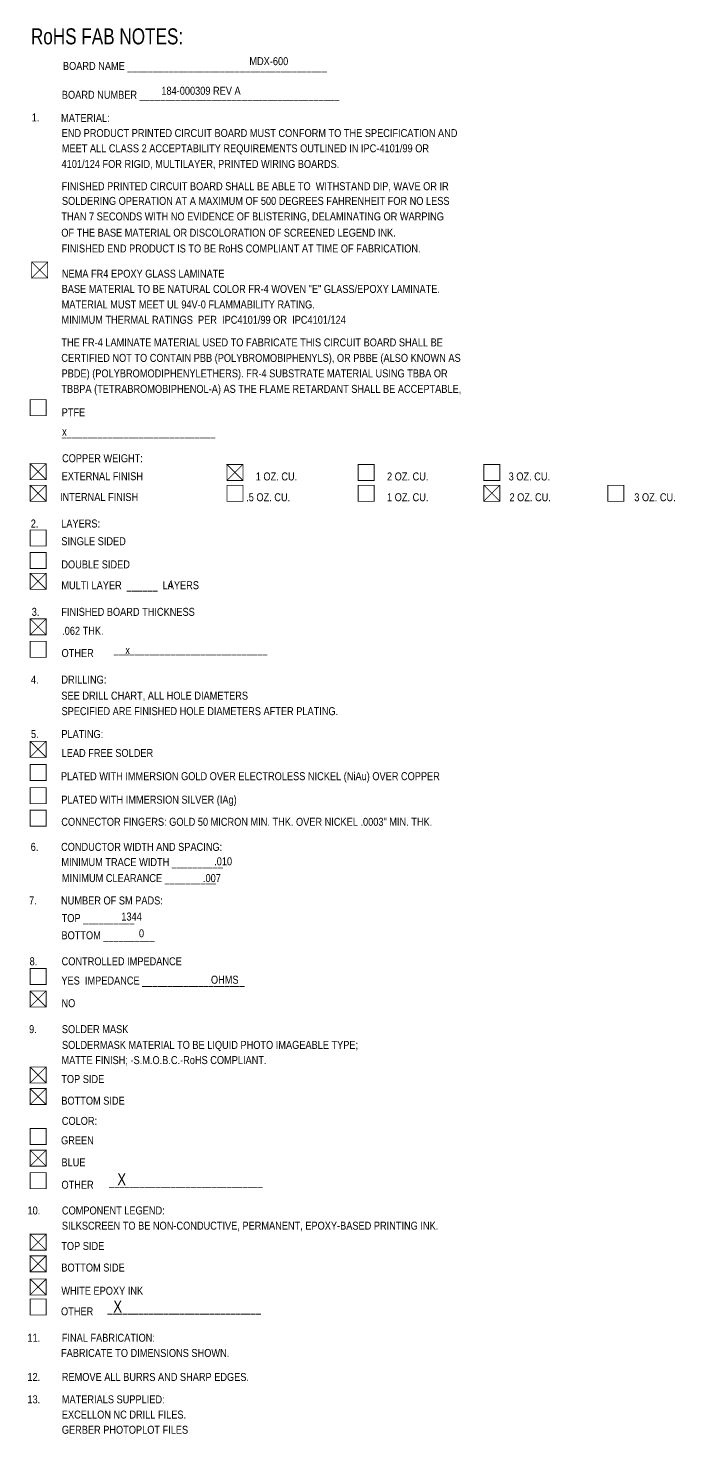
# Model space of a CAD drawing. Extents: x -7.8 to 8.3, y -1.4 to 7.4.
# Drawn here: x 4.29 to 8.33, y -1.43 to 7.36 of the extents above; entities that cross this region are included whole.
import ezdxf

# ---------------------------------------------------------------- set-up
doc = ezdxf.new("R2010")
doc.units = 0
doc.layers.add('BG_FAB', color=7, linetype='CONTINUOUS')

msp = doc.modelspace()

# ---------------------------------------------------------------- linework, layer by layer
at = {"layer": 'BG_FAB', "const_width": 0.005}
for points in [[(4.31, 5.795), (4.41, 5.795), (4.41, 5.895), (4.31, 5.895), (4.31, 5.795), (4.41, 5.895)], [(4.41, 5.795), (4.31, 5.895)], [(4.31, 5.895), (4.31, 5.795), (4.41, 5.795), (4.41, 5.895), (4.31, 5.895)], [(4.3, 5.035), (4.3, 4.935), (4.4, 4.935), (4.4, 5.035), (4.3, 5.035)], [(4.4, 4.535), (4.3, 4.635), (4.4, 4.635), (4.4, 4.535), (4.3, 4.535), (4.3, 4.635)], [(4.3, 4.535), (4.4, 4.635)], [(4.3, 4.635), (4.3, 4.535), (4.4, 4.535), (4.4, 4.635), (4.3, 4.635)], [(5.63, 4.53), (5.53, 4.63), (5.63, 4.63), (5.63, 4.53), (5.53, 4.53), (5.53, 4.63)], [(5.53, 4.53), (5.63, 4.63)], [(5.53, 4.53), (5.63, 4.53), (5.63, 4.63), (5.53, 4.63), (5.53, 4.53)], [(6.35, 4.63), (6.35, 4.53), (6.45, 4.53), (6.45, 4.63), (6.35, 4.63)], [(7.135, 4.63), (7.135, 4.53), (7.235, 4.53), (7.235, 4.63), (7.135, 4.63)], [(4.4, 4.4), (4.3, 4.5), (4.4, 4.5), (4.4, 4.4), (4.3, 4.4), (4.3, 4.5)], [(4.3, 4.4), (4.4, 4.5)], [(4.3, 4.4), (4.4, 4.4), (4.4, 4.5), (4.3, 4.5), (4.3, 4.4)], [(5.53, 4.5), (5.53, 4.4), (5.63, 4.4), (5.63, 4.5), (5.53, 4.5)], [(6.35, 4.5), (6.35, 4.4), (6.45, 4.4), (6.45, 4.5), (6.35, 4.5)], [(7.235, 4.4), (7.135, 4.5), (7.235, 4.5), (7.235, 4.4), (7.135, 4.4), (7.135, 4.5)], [(7.135, 4.5), (7.135, 4.4), (7.235, 4.4), (7.235, 4.5), (7.135, 4.5)], [(7.135, 4.4), (7.235, 4.5)], [(7.91, 4.5), (7.91, 4.4), (8.01, 4.4), (8.01, 4.5), (7.91, 4.5)], [(4.3, 4.22), (4.3, 4.12), (4.4, 4.12), (4.4, 4.22), (4.3, 4.22)], [(4.3, 4.08), (4.3, 3.98), (4.4, 3.98), (4.4, 4.08), (4.3, 4.08)], [(4.4, 3.85), (4.3, 3.95), (4.4, 3.95), (4.4, 3.85), (4.3, 3.85), (4.3, 3.95)], [(4.3, 3.95), (4.3, 3.85), (4.4, 3.85), (4.4, 3.95), (4.3, 3.95)], [(4.3, 3.85), (4.4, 3.95)], [(4.4, 3.565), (4.3, 3.665)], [(4.3, 3.565), (4.4, 3.565), (4.4, 3.665), (4.3, 3.665), (4.3, 3.565), (4.4, 3.665)], [(4.3, 3.665), (4.3, 3.565), (4.4, 3.565), (4.4, 3.665), (4.3, 3.665)], [(4.3, 3.525), (4.3, 3.425), (4.4, 3.425), (4.4, 3.525), (4.3, 3.525)], [(4.4, 2.8), (4.3, 2.9)], [(4.3, 2.8), (4.4, 2.8), (4.4, 2.9), (4.3, 2.9), (4.3, 2.8), (4.4, 2.9)], [(4.3, 2.9), (4.3, 2.8), (4.4, 2.8), (4.4, 2.9), (4.3, 2.9)], [(4.3, 2.755), (4.3, 2.655), (4.4, 2.655), (4.4, 2.755), (4.3, 2.755)], [(4.3, 2.61), (4.3, 2.51), (4.4, 2.51), (4.4, 2.61), (4.3, 2.61)], [(4.3, 2.47), (4.3, 2.37), (4.4, 2.37), (4.4, 2.47), (4.3, 2.47)], [(4.3, 1.48), (4.3, 1.38), (4.4, 1.38), (4.4, 1.48), (4.3, 1.48)], [(4.4, 1.24), (4.3, 1.34)], [(4.3, 1.24), (4.4, 1.24), (4.4, 1.34), (4.3, 1.34), (4.3, 1.24), (4.4, 1.34)], [(4.3, 1.34), (4.3, 1.24), (4.4, 1.24), (4.4, 1.34), (4.3, 1.34)], [(4.4, 0.765), (4.3, 0.865)], [(4.3, 0.765), (4.4, 0.765), (4.4, 0.865), (4.3, 0.865), (4.3, 0.765), (4.4, 0.865)], [(4.3, 0.865), (4.3, 0.765), (4.4, 0.765), (4.4, 0.865), (4.3, 0.865)], [(4.4, 0.63), (4.3, 0.73)], [(4.3, 0.63), (4.4, 0.63), (4.4, 0.73), (4.3, 0.73), (4.3, 0.63), (4.4, 0.73)], [(4.3, 0.73), (4.3, 0.63), (4.4, 0.63), (4.4, 0.73), (4.3, 0.73)], [(4.3, 0.48), (4.3, 0.38), (4.4, 0.38), (4.4, 0.48), (4.3, 0.48)], [(4.4, 0.245), (4.3, 0.345)], [(4.3, 0.245), (4.4, 0.245), (4.4, 0.345), (4.3, 0.345), (4.3, 0.245), (4.4, 0.345)], [(4.3, 0.345), (4.3, 0.245), (4.4, 0.245), (4.4, 0.345), (4.3, 0.345)], [(4.3, 0.205), (4.3, 0.105), (4.4, 0.105), (4.4, 0.205), (4.3, 0.205)], [(4.4, -0.28), (4.3, -0.18)], [(4.3, -0.28), (4.4, -0.28), (4.4, -0.18), (4.3, -0.18), (4.3, -0.28), (4.4, -0.18)], [(4.3, -0.18), (4.3, -0.28), (4.4, -0.28), (4.4, -0.18), (4.3, -0.18)], [(4.4, -0.415), (4.3, -0.315), (4.4, -0.315), (4.4, -0.415), (4.3, -0.415), (4.3, -0.315)], [(4.3, -0.315), (4.3, -0.415), (4.4, -0.415), (4.4, -0.315), (4.3, -0.315)], [(4.3, -0.415), (4.4, -0.315)], [(4.4, -0.56), (4.3, -0.46)], [(4.3, -0.56), (4.4, -0.56), (4.4, -0.46), (4.3, -0.46), (4.3, -0.56), (4.4, -0.46)], [(4.3, -0.46), (4.3, -0.56), (4.4, -0.56), (4.4, -0.46), (4.3, -0.46)], [(4.3, -0.585), (4.3, -0.685), (4.4, -0.685), (4.4, -0.585), (4.3, -0.585)]]:
    msp.add_lwpolyline(points, dxfattribs=at)

# ---------------------------------------------------------------- texts
at = {"layer": 'BG_FAB'}
for s, height, width, p in [('RoHS FAB NOTES:', 0.1, 0.8, (4.305, 7.255)), ('BOARD NAME _______________________________________', 0.05, 0.86, (4.505, 7.095)), ('MDX-600', 0.05, 0.86, (5.67, 7.125)), ('BOARD NUMBER _______________________________________', 0.05, 0.86, (4.4985, 6.915)), ('184-000309 REV A', 0.05, 0.86, (5.12, 6.94)), ('1.', 0.05, 0.86, (4.3105, 6.773)), ('MATERIAL:', 0.05, 0.86, (4.4935, 6.77)), ('END PRODUCT PRINTED CIRCUIT BOARD MUST CONFORM TO THE SPECIFICATION AND', 0.05, 0.86, (4.4971, 6.6758)), ('MEET ALL CLASS 2 ACCEPTABILITY REQUIREMENTS OUTLINED IN IPC-4101/99 OR', 0.05, 0.86, (4.4981, 6.5805)), ('4101/124 FOR RIGID, MULTILAYER, PRINTED WIRING BOARDS.', 0.05, 0.86, (4.4966, 6.4826)), ('FINISHED PRINTED CIRCUIT BOARD SHALL BE ABLE TO  WITHSTAND DIP, WAVE OR IR', 0.05, 0.86, (4.4968, 6.3436)), ('SOLDERING OPERATION AT A MAXIMUM OF 500 DEGREES FAHRENHEIT FOR NO LESS', 0.05, 0.86, (4.4988, 6.2517)), ('THAN 7 SECONDS WITH NO EVIDENCE OF BLISTERING, DELAMINATING OR WARPING', 0.05, 0.86, (4.4954, 6.1549)), ('OF THE BASE MATERIAL OR DISCOLORATION OF SCREENED LEGEND INK.', 0.05, 0.86, (4.4951, 6.053)), ('FINISHED END PRODUCT IS TO BE RoHS COMPLIANT AT TIME OF FABRICATION.', 0.05, 0.86, (4.4968, 5.9545)), ('NEMA FR4 EPOXY GLASS LAMINATE', 0.05, 0.86, (4.4985, 5.797)), ('BASE MATERIAL TO BE NATURAL COLOR FR-4 WOVEN "E" GLASS/EPOXY LAMINATE.', 0.05, 0.86, (4.497, 5.7016)), ('MATERIAL MUST MEET UL 94V-0 FLAMMABILITY RATING.', 0.05, 0.86, (4.4971, 5.6048)), ('MINIMUM THERMAL RATINGS  PER  IPC4101/99 OR  IPC4101/124', 0.05, 0.86, (4.4961, 5.5089)), ('THE FR-4 LAMINATE MATERIAL USED TO FABRICATE THIS CIRCUIT BOARD SHALL BE', 0.05, 0.86, (4.4954, 5.3676)), ('CERTIFIED NOT TO CONTAIN PBB (POLYBROMOBIPHENYLS), OR PBBE (ALSO KNOWN AS', 0.05, 0.86, (4.495, 5.2708)), ('PBDE) (POLYBROMODIPHENYLETHERS). FR-4 SUBSTRATE MATERIAL USING TBBA OR', 0.05, 0.86, (4.4965, 5.1739)), ('TBBPA (TETRABROMOBIPHENOL-A) AS THE FLAME RETARDANT SHALL BE ACCEPTABLE,', 0.05, 0.86, (4.4954, 5.0771)), ('PTFE', 0.05, 0.86, (4.4972, 4.9308)), ('x', 0.05, 0.86, (4.5, 4.81)), ('______________________________', 0.05, 0.86, (4.4973, 4.8078)), ('COPPER WEIGHT:', 0.05, 0.86, (4.4997, 4.6438)), ('EXTERNAL FINISH', 0.05, 0.86, (4.4972, 4.5313)), ('1 OZ. CU.', 0.05, 0.86, (5.71, 4.53)), ('2 OZ. CU.', 0.05, 0.86, (6.53, 4.53)), ('3 OZ. CU.', 0.05, 0.86, (7.29, 4.53)), ('INTERNAL FINISH', 0.05, 0.86, (4.4867, 4.4013)), ('.5 OZ. CU.', 0.05, 0.86, (5.65, 4.4)), ('1 OZ. CU.', 0.05, 0.86, (6.53, 4.4)), ('2 OZ. CU.', 0.05, 0.86, (7.295, 4.4)), ('3 OZ. CU.', 0.05, 0.86, (8.075, 4.4)), ('2.', 0.05, 0.86, (4.3042, 4.2358)), ('LAYERS:', 0.05, 0.86, (4.4942, 4.2358)), ('SINGLE SIDED', 0.05, 0.86, (4.4953, 4.1253)), ('DOUBLE SIDED', 0.05, 0.86, (4.4953, 3.9803)), ('MULTI LAYER  ______  LAYERS', 0.05, 0.86, (4.4953, 3.8503)), ('4', 0.05, 0.86, (5.16, 3.855)), ('3.', 0.05, 0.86, (4.3101, 3.6838)), ('FINISHED BOARD THICKNESS', 0.05, 0.86, (4.4951, 3.6838)), ('.062 THK.', 0.05, 0.86, (4.5003, 3.5653)), ('OTHER', 0.05, 0.86, (4.4963, 3.4263)), ('______________________________', 0.05, 0.86, (4.8228, 3.4518)), ('x', 0.05, 0.86, (4.895, 3.445)), ('4.', 0.05, 0.86, (4.3053, 3.2603)), ('DRILLING:', 0.05, 0.86, (4.4953, 3.2603)), ('SEE DRILL CHART, ALL HOLE DIAMETERS', 0.05, 0.86, (4.4953, 3.1603)), ('SPECIFIED ARE FINISHED HOLE DIAMETERS AFTER PLATING.', 0.05, 0.86, (4.4963, 3.0633)), ('5.', 0.05, 0.86, (4.3053, 2.9203)), ('PLATING:', 0.05, 0.86, (4.4953, 2.9203)), ('LEAD FREE SOLDER', 0.05, 0.86, (4.497, 2.8019)), ('PLATED WITH IMMERSION GOLD OVER ELECTROLESS NICKEL (NiAu) OVER COPPER', 0.05, 0.86, (4.4925, 2.6569)), ('PLATED WITH IMMERSION SILVER (IAg)', 0.05, 0.86, (4.495, 2.5103)), ('CONNECTOR FINGERS: GOLD 50 MICRON MIN. THK. OVER NICKEL .0003" MIN. THK.', 0.05, 0.86, (4.495, 2.3718)), ('6.', 0.05, 0.86, (4.3035, 2.2153)), ('CONDUCTOR WIDTH AND SPACING:', 0.05, 0.86, (4.4935, 2.2153)), ('MINIMUM TRACE WIDTH __________', 0.05, 0.86, (4.4955, 2.1203)), ('.010', 0.05, 0.86, (5.45, 2.125)), ('MINIMUM CLEARANCE __________', 0.05, 0.86, (4.4985, 2.0203)), ('.007', 0.05, 0.86, (5.38, 2.02)), ('7.', 0.05, 0.86, (4.2935, 1.8803)), ('NUMBER OF SM PADS:', 0.05, 0.86, (4.4935, 1.8803)), ('TOP __________', 0.05, 0.86, (4.497, 1.7703)), ('1344', 0.05, 0.86, (4.87, 1.78)), ('BOTTOM __________', 0.05, 0.86, (4.496, 1.6628)), ('0', 0.05, 0.86, (4.98, 1.675)), ('8.', 0.05, 0.86, (4.297, 1.5003)), ('CONTROLLED IMPEDANCE', 0.05, 0.86, (4.497, 1.5003)), ('YES  IMPEDANCE ____________________', 0.05, 0.86, (4.4955, 1.3798)), ('OHMS', 0.05, 0.86, (5.43, 1.385)), ('NO', 0.05, 0.86, (4.496, 1.2383)), ('9.', 0.05, 0.86, (4.2935, 1.0763)), ('SOLDER MASK', 0.05, 0.86, (4.4985, 1.0763)), ('SOLDERMASK MATERIAL TO BE LIQUID PHOTO IMAGEABLE TYPE;', 0.05, 0.86, (4.4993, 0.9778)), ('MATTE FINISH; -S.M.O.B.C.-RoHS COMPLIANT.', 0.05, 0.86, (4.496, 0.8829)), ('TOP SIDE', 0.05, 0.86, (4.495, 0.7644)), ('BOTTOM SIDE', 0.05, 0.86, (4.495, 0.6294)), ('COLOR:', 0.05, 0.86, (4.498, 0.5029)), ('GREEN', 0.05, 0.86, (4.4935, 0.3814)), ('BLUE', 0.05, 0.86, (4.496, 0.2439)), ('X', 0.075, 0.813333, (4.845, 0.125)), ('OTHER', 0.05, 0.86, (4.496, 0.1039)), ('______________________________', 0.05, 0.86, (4.7933, 0.1223)), ('10.', 0.05, 0.86, (4.2838, -0.0569)), ('COMPONENT LEGEND:', 0.05, 0.86, (4.4988, -0.0569)), ('SILKSCREEN TO BE NON-CONDUCTIVE, PERMANENT, EPOXY-BASED PRINTING INK.', 0.05, 0.86, (4.4988, -0.1519)), ('TOP SIDE', 0.05, 0.86, (4.495, -0.2786)), ('BOTTOM SIDE', 0.05, 0.86, (4.495, -0.4136)), ('WHITE EPOXY INK', 0.05, 0.86, (4.495, -0.5586)), ('X', 0.075, 0.813333, (4.82, -0.67)), ('OTHER', 0.05, 0.86, (4.4932, -0.6872)), ('______________________________', 0.05, 0.86, (4.7833, -0.6677)), ('11.', 0.05, 0.86, (4.2832, -0.8522)), ('FINAL FABRICATION:', 0.05, 0.86, (4.4982, -0.8522)), ('FABRICATE TO DIMENSIONS SHOWN.', 0.05, 0.86, (4.4932, -0.9472)), ('12.', 0.05, 0.86, (4.2832, -1.0972)), ('REMOVE ALL BURRS AND SHARP EDGES.', 0.05, 0.86, (4.4982, -1.0972)), ('13.', 0.05, 0.86, (4.2832, -1.2372)), ('MATERIALS SUPPLIED:', 0.05, 0.86, (4.4982, -1.2372)), ('EXCELLON NC DRILL FILES.', 0.05, 0.86, (4.4982, -1.3322)), ('GERBER PHOTOPLOT FILES', 0.05, 0.86, (4.4982, -1.4272))]:
    msp.add_text(s, height=height, dxfattribs=dict(at, width=width)).set_placement(p)

doc.saveas('drawing.dxf')
